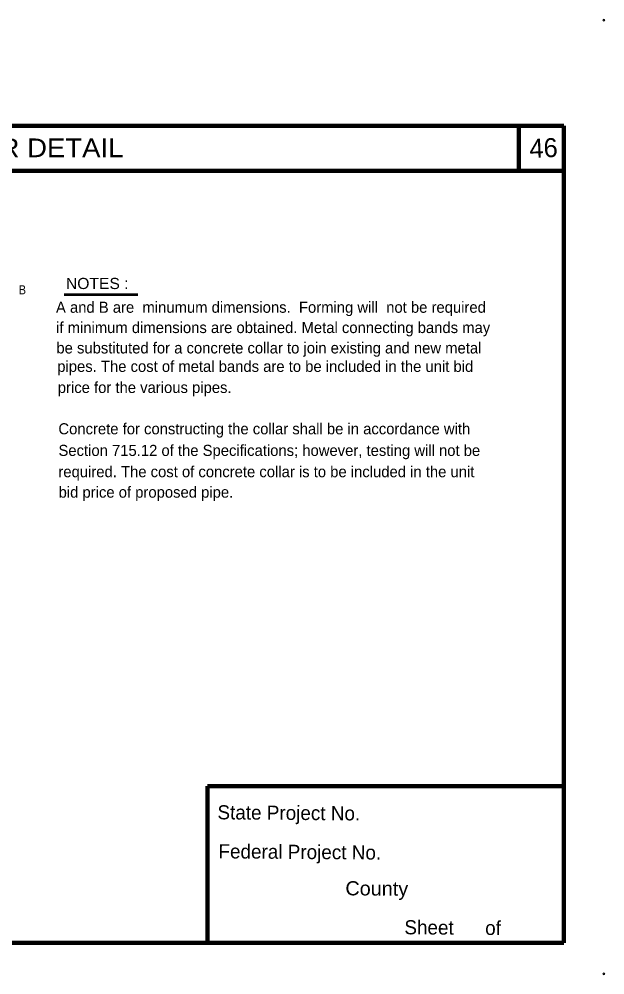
# Model space of a CAD drawing. Extents: x -8731 to -2094, y -64675 to -56618.
# Drawn here: x -2827 to -2094, y -64675 to -63480 of the extents above; entities that cross this region are included whole.
import ezdxf
from ezdxf.enums import TextEntityAlignment as Align

# ---------------------------------------------------------------- set-up
doc = ezdxf.new("R2010")
doc.units = 0
doc.header["$LTSCALE"] = 5
doc.header["$PDMODE"] = 32
doc.header["$PDSIZE"] = 2.5
doc.layers.add('1', color=7, linetype='Continuous', lineweight=13)
doc.layers.add('3', color=7, linetype='Continuous', lineweight=40)

msp = doc.modelspace()

# ---------------------------------------------------------------- linework, layer by layer
at = {"layer": '1', "lineweight": 100}
for p, q in [((-2145.02, -63613.8), (-3637.26, -63613.8)), ((-2201.28, -63613.8), (-2201.28, -63670.06)), ((-2145.02, -63613.8), (-2145.02, -64635.24)), ((-2145.02, -63670.06), (-3637.26, -63670.06)), ((-2590.74, -64439.56), (-2145.02, -64439.56)), ((-2590.74, -64439.56), (-2590.74, -64635.24)), ((-2145.02, -64635.24), (-2785.18, -64635.24))]:
    msp.add_line(p, q, dxfattribs=at)
msp.add_lwpolyline([(-3637.26, -63617.3), (-3637.26, -64635.24), (-2146.5, -64635.24)], dxfattribs=at)
at = {"layer": '1'}
for p in [(-2095.1, -63481.6), (-2095.1, -64674.2)]:
    msp.add_point(p, dxfattribs=at)
at = {"layer": '3', "lineweight": 53}
msp.add_line((-2770.34, -63824.62), (-2678.22, -63824.62), dxfattribs=at)

# ---------------------------------------------------------------- texts
at = {"layer": '1'}
for s, height, rotation, p in [('46', 23.78, 2.121, (-2187.82, -63653.94)), ('State Project No.', 17.66, 359.537, (-2578.48, -64480.92)), ('Federal Project No.', 17.66, 359.537, (-2577.22, -64529.68)), ('Sheet      of', 17.66, 359.537, (-2344.72, -64624.68))]:
    msp.add_text(s, height=height, rotation=rotation, dxfattribs=at).set_placement(p)
at = {"layer": '1', "width": 1.05}
msp.add_text('County', height=17.66, rotation=359.537, dxfattribs=at).set_placement((-2418.48, -64575.92))
at = {"layer": '3'}
for s, height, width, p in [('  CONCRETE COLLAR DETAIL ', 23.4, 1.1, (-2936.07, -63653.02)), ('B', 11.25, 0.9, (-2822.46, -63824.46))]:
    msp.add_text(s, height=height, dxfattribs=dict(at, width=width)).set_placement(p, align=Align.CENTER)
at = {"layer": '3', "width": 1.05}
msp.add_text('NOTES :', height=13.95, dxfattribs=at).set_placement((-2767.94, -63817.86))
at = {"layer": '3'}
for s, p in [('A and B are  minumum dimensions.  Forming will  not be required', (-2780.42, -63847.54)), ('if minimum dimensions are obtained. Metal connecting bands may', (-2780.22, -63872.92)), ('be substituted for a concrete collar to join existing and new metal', (-2779.9, -63898.42)), ('pipes. The cost of metal bands are to be included in the unit bid', (-2778.8, -63921.46)), ('price for the various pipes.', (-2778.14, -63947.84)), ('Concrete for constructing the collar shall be in accordance with', (-2777.38, -63999.52)), ('Section 715.12 of the Specifications; however, testing will not be', (-2777.3, -64026.54)), ('required. The cost of concrete collar is to be included in the unit', (-2777.38, -64053.16)), ('bid price of proposed pipe.', (-2777.14, -64078.76))]:
    msp.add_text(s, height=13.86, dxfattribs=at).set_placement(p)

doc.saveas('drawing.dxf')
